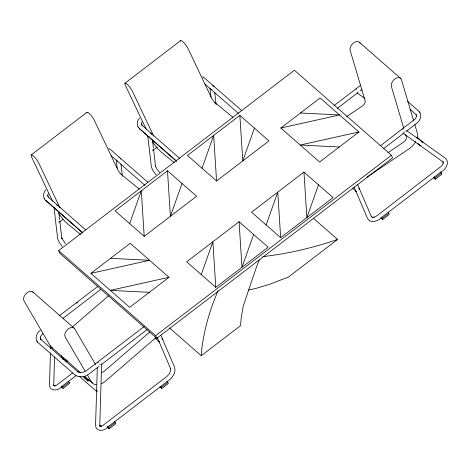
<?xml version="1.0" encoding="UTF-8"?>
<svg xmlns="http://www.w3.org/2000/svg" width="471" height="471" viewBox="0 0 471 471"><rect width="100%" height="100%" fill="white"/><g stroke="black" fill="none" stroke-linecap="round" stroke-linejoin="round"><path stroke-width="0.71" d="M50.45 353.009L49.479 385.272C49.997 391.949 59.087 390.736 61.995 386.391M50.585 348.611L50.674 345.679M54.53 356.965L53.759 385.355L53.635 384.99L54.348 385.855L53.953 385.778L55.39 385.773L55.089 385.837L56.767 385.078L72.499 373.038M97.297 367.733L95.554 425.654C96.072 432.337 105.168 431.124 108.071 426.773M101.612 364.271L99.775 425.272L100.405 426.296L100.046 426.084L101.471 426.149L101.171 426.214L102.843 425.454L166.952 376.406L169.43 373.727L170.714 370.606L170.473 368.24L170.596 368.616L157.19 337.336M61.189 357.63L61.666 355.664M66.034 361.881L66.517 359.915M169.531 327.946L201.229 355.729L201.977 347.498A201.123 130.261 -48.8 0 1 212.727 303.989L218.002 290.636M61.171 386.715L63.096 388.398L69.643 383.388L68.601 381.216L62.037 386.314A2.114 0.477 52.6 0 1 61.454 386.12M107.253 427.091L109.178 428.781L115.725 423.765L114.683 421.598L108.118 426.697A2.114 0.477 52.6 0 1 107.535 426.502M159.869 386.832L161.794 388.516L168.347 383.506L167.305 381.333L160.741 386.432A2.114 0.477 52.6 0 1 160.623 386.479M380.78 217.802L382.705 219.486L389.252 214.476L388.21 212.303L381.645 217.402A2.114 0.477 52.6 0 1 381.327 217.39M433.402 177.538L435.322 179.227L441.875 174.217L440.832 172.045L434.268 177.143A2.114 0.477 52.6 0 1 434.15 177.19M440.832 172.045L440.815 172.133A2.114 0.477 52.6 0 1 440.697 172.18M88.342 379.043L88.042 381.021A2.114 1.372 -48.8 0 1 89.343 380.203M129.649 223.601L141.294 190.802L144.203 236.354L196.595 196.26L167.493 170.761L115.095 210.849L144.203 236.354M182.041 183.507L170.396 216.307L167.493 170.761M202.018 168.224L213.663 135.43L216.572 180.976L268.965 140.888L239.863 115.383L187.47 155.471L216.572 180.976M201.235 274.575L212.88 241.776L215.783 287.322L268.182 247.234L239.074 221.729L186.681 261.823L215.783 287.322M254.411 128.136L242.765 160.935L239.863 115.383M253.628 234.481L241.982 267.281L239.074 221.729M266.109 224.932L277.76 192.133L280.663 237.684L333.056 197.59L303.954 172.086L251.561 212.18L280.663 237.684M318.508 184.838L306.862 217.637L303.954 172.086M259.474 259.309L256.825 266.015L243.207 306.103L241.276 317.43L240.522 325.661L201.229 355.729M48.183 193.734L47.765 196.013L47.683 195.648L48.413 197.296L48.207 196.99L85.663 229.895M141.924 122.013L141.5 124.291L141.424 123.926L142.154 125.574L141.942 125.268L179.957 158.656M87.906 381.192L83.19 376.771A2.114 1.372 -48.8 0 1 83.597 376.4M45.84 189.742C43.332 192.392 42.537 196.902 45.051 199.816M139.575 118.021C137.067 120.664 136.278 125.174 138.786 128.094M356.082 89.408L356.465 89.025M72.493 326.898L108.389 295.923M149.619 332.055L104.332 371.13A4.386 2.844 -48.8 0 1 101.153 372.384M156.107 337.46L105.327 381.274A13.329 8.631 -48.8 0 1 101.389 383.7M40.2 330.436C36.273 333.097 34.33 339.408 38.328 342.882L74.783 374.834L77.909 376.512L82.967 376.735M42.796 333.768L41.165 335.446L40.323 337.442L40.388 337.106L40.671 339.155L40.459 338.843L41.012 339.662L40.8 339.356L78.139 372.072L77.856 371.89L80.688 372.708L84.786 371.737M31.227 154.947L86.894 112.351M124.962 83.22L180.634 40.624M59.517 221.894L63.02 219.215M153.258 150.172L157.343 147.046M58.628 250.625L294.404 70.22L391.419 155.236L392.561 157.903L156.784 338.308L59.776 253.292L58.628 250.625L155.642 335.64L156.784 338.308M90.891 273.357L130.19 243.289L168.995 277.295L129.696 307.363L90.891 273.357L149.59 260.292L110.544 258.326M280.822 128.03L320.121 97.962L358.926 131.968L319.626 162.036L280.822 128.03L339.52 114.965L300.474 112.999M59.158 315.935L97.444 286.639M333.986 105.645L360.603 85.286M76.608 303.247L77.768 302.364M63.014 318.296L100.553 289.577M337.548 108.236L357.76 92.769M360.233 90.885L361.934 89.578M68.372 381.51L75.913 375.74M62.602 387.25L69.155 382.24M144.179 326.521L85.581 371.295M380.615 145.61L415.322 118.827L416.505 116.366L416.441 116.702L416.158 114.653L416.37 114.965L410.053 109.148M99.116 366.314L87.789 374.904M101.595 364.419L147.123 329.576M383.406 148.789L403.835 133.158M406.314 131.262L416.629 123.373C420.556 120.711 422.499 114.4 418.501 110.926L407.45 101.241M155.642 335.64L391.419 155.236M313.333 218.197L337.583 239.451L288.429 277.066L269.6 284.296L255.771 288.47L248.6 290.03M114.453 421.892L160.852 386.397M167.229 381.51C171.974 378.549 176.613 372.685 174.423 366.832L160.964 335.417M381.651 217.449C378.242 221.27 370.259 223.978 367.398 218.15L354.216 187.405M388.61 212.121L434.427 177.067M440.809 172.186C445.272 169.848 449.97 163.154 445.843 158.562L406.92 130.791M108.683 427.633L115.23 422.617M161.306 387.368L167.853 382.358M382.211 218.338L388.763 213.328M434.833 178.079L441.38 173.069M346.727 116.537L362.464 105.94A4.386 2.844 -48.8 0 0 365.066 100.611L350.159 50.385A6.347 4.109 -48.8 0 1 353.921 42.673A6.347 4.109 -48.8 0 1 360.244 43.597M387.957 152.669L403.694 142.071A4.386 2.844 -48.8 0 0 406.296 136.743L405.672 134.647M367.056 177.09L409.741 148.353A13.329 8.631 -48.8 0 0 415.716 141.465M402.546 129.401L402.988 129.113M97.915 362.487L98.321 362.276M86.652 375.534L84.221 376.459M337.583 239.451L336.459 239.851A414.515 268.47 -48.8 0 1 262.736 256.613M358.926 131.968L300.227 145.033L339.279 147.005M168.995 277.295L110.296 290.36L149.342 292.332M150.549 133.222L151.432 133.782M56.808 204.944L57.697 205.509M202.495 76.785L204.555 78.08L241.623 110.561M108.76 148.512L110.82 149.807L147.882 182.289M357.336 93.081L365.019 98.563M402.817 133.046L443.176 162.053L443.046 161.677L443.199 163.113L443.223 162.813L441.928 165.733L376.888 215.777L373.897 217.272L374.204 217.213L372.237 217.29L372.626 217.361L371.177 216.407L371.442 216.731L357.46 184.249M233.045 117.385L215.382 103.019A4.386 0.989 52.6 0 1 211.579 98.115L188 48.466A6.347 1.431 52.6 0 0 183.466 42.255A6.347 1.431 52.6 0 0 180.499 41.059M174.329 162.742L161.365 152.186A13.329 3.009 52.6 0 1 152.498 141.706M139.304 189.112L121.648 174.741A4.386 0.989 52.6 0 1 117.844 169.837L94.259 120.193A6.347 1.431 52.6 0 0 89.725 113.976A6.347 1.431 52.6 0 0 86.764 112.781M80.594 234.464L67.624 223.913A13.329 3.009 52.6 0 1 58.757 213.428M359.738 42.596L400.968 78.722M417.006 137.067L422.746 142.095M417.936 143.508L419.879 145.209M352.279 188.017L356.117 191.385M204.903 84.009L238.779 113.694M176.331 160.976L139.263 128.495L176.56 161.3M111.162 155.73L145.039 185.415M82.596 232.698L45.528 200.216L82.819 233.021M154.971 338.09L159.357 341.934A2.114 1.372 -48.8 0 1 159.063 341.245M32.758 291.89L73.982 328.022M51.015 346.839L80.7 372.849M84.55 376.223L92.245 382.97M61.354 356.706L66.205 360.957M83.72 376.305L88.03 380.085M62.307 358.755L63.385 359.703M79.387 376.353L96.796 391.613M159.704 172.504L157.161 169.366L155.542 166.393L153.575 149.272M156.054 174.8L153.128 170.938L151.415 167.205L147.788 136.019M65.445 243.672L61.801 238.114L59.841 220.999M62.319 246.521L59.393 242.659L57.674 238.927L54.047 207.74M213.651 86.175L213.94 86.599M419.178 111.627L419.39 111.939M419.743 112.463L419.955 112.781M138.009 126.946L138.221 127.258M44.274 198.668L44.486 198.98M36.868 341.028L37.079 341.345M37.439 341.869L37.645 342.182M434.28 177.055L435.322 179.227M381.663 217.319L382.705 219.486M160.752 386.344L161.794 388.516M108.136 426.608L109.178 428.781M62.054 386.226L63.096 388.398M95.554 364.536L74.701 328.829A6.347 4.109 -48.8 0 0 67.818 329.264A6.347 4.109 -48.8 0 0 65.21 337.012L85.345 371.489M87.176 374.622L91.568 382.14A13.329 8.631 -48.8 0 0 96.214 384.701M153.711 136.078L132.327 91.062A6.347 1.431 52.6 0 0 126.829 83.973A6.347 1.431 52.6 0 0 125.38 85.41L146.304 129.46M59.97 207.799L38.593 162.789A6.347 1.431 52.6 0 0 33.088 155.695A6.347 1.431 52.6 0 0 31.639 157.131L52.564 201.182M413.732 121.029L401.469 79.723A6.347 4.109 -48.8 0 0 395.145 78.804A6.347 4.109 -48.8 0 0 391.383 86.517L403.812 128.371M414.768 124.532L417.265 132.934A13.329 8.631 -48.8 0 1 417.029 138.168M214.717 92.381L216.13 104.527M210.001 88.407L211.014 97.114M152.498 139.981L153.411 147.847M120.364 158.804L120.399 159.098M120.982 164.102L122.395 176.254M116.266 160.134L117.191 168.112M58.84 212.421L59.676 219.568M211.803 89.355A2.114 1.925 -6.6 0 1 211.267 89.249M212.762 85.61A2.114 1.925 -6.6 0 1 213.251 85.84M149.578 136.955A2.119 1.931 -6.6 0 1 149.048 136.849M151.721 134.206A2.119 1.931 -6.6 0 1 151.88 134.682M214.841 102.378A2.114 0.477 52.6 0 1 214.964 102.902M152.622 149.984A2.114 0.477 52.6 0 1 152.675 150.62M118.068 161.076A2.114 1.925 -6.6 0 1 117.526 160.97M119.028 157.332A2.114 1.925 -6.6 0 1 119.51 157.561M121.106 174.099A2.114 0.477 52.6 0 1 121.212 174.411M58.887 221.711A2.114 0.477 52.6 0 1 58.934 222.341M101.453 363.906A2.114 1.266 1.7 0 1 101.153 364.183M100.258 364.542A2.114 1.266 1.7 0 1 99.717 364.601M97.079 391.737A2.114 1.372 -48.8 0 1 97.156 390.43M161.924 338.625A2.114 1.372 -48.8 0 1 162.495 339.962M66.211 361.893A2.114 1.372 -48.8 0 1 67.942 361.027M33.47 292.697A6.347 4.109 -48.8 0 0 26.588 293.133A6.347 4.109 -48.8 0 0 23.986 300.881L50.338 346.014A13.329 8.631 -48.8 0 0 52.781 348.034M405.084 130.95A2.114 1.607 -54.5 0 1 404.889 131.456M404.2 132.304A2.114 1.607 -54.5 0 1 403.759 132.598M358.125 91.922A2.119 1.607 -54.5 0 1 357.683 92.21M421.633 141.871A2.114 1.372 -48.8 0 1 422.946 142.401M420.986 145.433A2.114 1.372 -48.8 0 1 419.673 144.903M358.684 188.076A2.114 1.372 -48.8 0 1 359.255 189.407M356.417 191.579A2.114 1.372 -48.8 0 1 355.846 190.243M100.482 426.231L100.035 426.155L100.429 426.231M100.076 426.078L99.811 425.796L100.07 426.12M99.864 425.772L99.722 425.366L99.846 425.731M155.683 166.811L155.542 166.393L155.683 166.811M61.948 238.538L61.801 238.114L61.948 238.538"/></g></svg>
